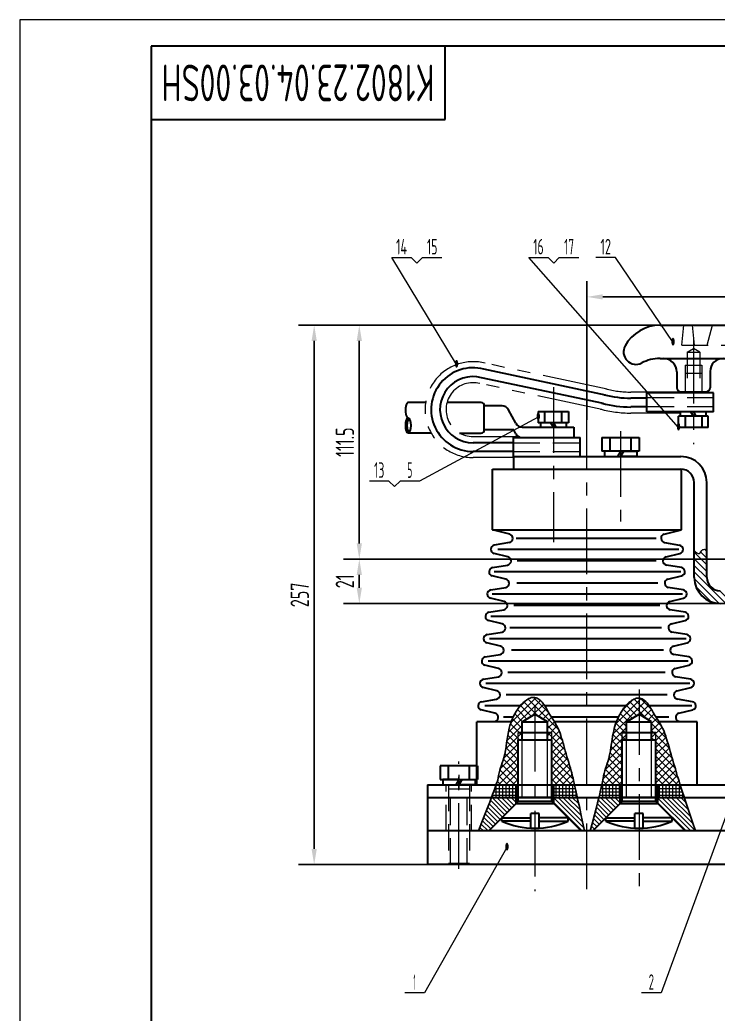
# Model space of a CAD drawing. Header units: millimetres. Extents: x -1381 to -331, y 0 to 742.
# Drawn here: x -1380.9 to -1048.4, y 268.8 to 742.5 of the extents above; entities that cross this region are included whole.
import ezdxf
from ezdxf.enums import TextEntityAlignment as Align

# ---------------------------------------------------------------- set-up
doc = ezdxf.new("R2010")
doc.units = ezdxf.units.MM
doc.header["$LTSCALE"] = 25
for name, pattern in [('F', [0.75, 0.5, -0.25]), ('G', [2, 1.25, -0.25, 0.25, -0.25]), ('K', [2.5, 1.25, -0.25, 0.25, -0.25, 0.25, -0.25])]:
    doc.linetypes.add(name, pattern=pattern)
doc.layers.get('0').update_dxf_attribs({"lineweight": 30})
doc.layers.get('Defpoints').update_dxf_attribs({"lineweight": 30})
for name, color, linetype, lineweight in [('01', 7, 'Continuous', 30), ('02', 1, 'Continuous', 13), ('04', 2, 'F', 13), ('05', 4, 'G', 13), ('07', 6, 'K', 13), ('08', 1, 'Continuous', 13), ('11', 3, 'Continuous', 13)]:
    doc.layers.add(name, color=color, linetype=linetype, lineweight=lineweight)
doc.layers.add('02C', color=3, linetype='Continuous')
doc.styles.get("Standard").update_dxf_attribs({"font": 'isocp', "width": 0.707, "bigfont": 'intecad.shx'})
doc.dimstyles.new('INTE', dxfattribs={"dimscale": 2.5, "dimtxt": 3.5, "dimasz": 3, "dimexe": 3, "dimexo": 0, "dimgap": 1, "dimtad": 1, "dimdec": 1, "dimdsep": 46, "dimtxsty": 'Standard', "dimcen": 0, "dimclrd": 1, "dimclre": 1, "dimclrt": 3, "dimaunit": 1, "dimadec": 0, "dimazin": 0, "dimtfac": 1, "dimtdec": 1, "dimtmove": 0, "dimatfit": 0, "dimfxl": 0, "dimarcsym": 0})
pattern_1 = [(135, (-15.8928, -134.9214), (1.122532, 1.122532), [])]
pattern_2 = [(90, (-15.8928, -134.9214), (1.5875, 3e-16), []), (7e-15, (-15.8928, -134.9214), (3e-16, -1.5875), [])]
pattern_3 = [(135, (-15.8928, -134.9214), (1.683798, 1.683798), []), (45, (-15.8928, -134.9214), (1.683798, -1.683798), [])]

# ---------------------------------------------------------------- blocks, each defined once
blk = doc.blocks.new('*U2')
at = {"layer": '01'}
for p, q in [((-7.7, 2.6), (-7.7, 0)), ((0, 2.6), (-7.7, 2.6)), ((-7.7, 0), (0, 0)), ((0, 0), (-1.5, 2.6)), ((0, 2.6), (1.5, 0)), ((0, 2.6), (7.7, 2.6)), ((7.7, 0), (0, 0)), ((7.7, 2.6), (7.7, 0))]:
    blk.add_line(p, q, dxfattribs=at)
at = {"layer": '05'}
blk.add_line((0, 4.7), (0, -2.1), dxfattribs=at)
blk = doc.blocks.new('*U9')
at = {"layer": '01'}
for p, q in [((-7.7, 2.6), (-7.7, 0)), ((0, 2.6), (-7.7, 2.6)), ((-7.7, 0), (0, 0)), ((0, 0), (-1.5, 2.6)), ((0, 2.6), (1.5, 0)), ((0, 2.6), (7.7, 2.6)), ((7.7, 0), (0, 0)), ((7.7, 2.6), (7.7, 0))]:
    blk.add_line(p, q, dxfattribs=at)
at = {"layer": '05'}
blk.add_line((0, 4.7), (0, -2.1), dxfattribs=at)
blk = doc.blocks.new('*D41')
at = {"layer": '08', "color": 1, "lineweight": -2}
for p, q in [((-1073.98, 597.06), (-1248.27, 597.06)), ((-1240.77, 347.56), (-1240.77, 589.56)), ((-1186.83, 340.06), (-1248.27, 340.06))]:
    blk.add_line(p, q, dxfattribs=at)
at = {"layer": '08', "color": 1}
for points in [[(-1242.02, 589.56), (-1239.52, 589.56), (-1240.77, 597.06)], [(-1242.02, 347.56), (-1239.52, 347.56), (-1240.77, 340.06)]]:
    blk.add_solid(points, dxfattribs=at)
at = {"layer": 'Defpoints', "color": 0}
for p in [(-1240.77, 597.06), (-1073.98, 597.06), (-1186.83, 340.06)]:
    blk.add_point(p, dxfattribs=at)
at = {"layer": '08', "color": 3, "insert": (-1247.65, 468.56), "char_height": 8.75, "attachment_point": 5, "rotation": 90}
blk.add_mtext('257', dxfattribs=at)
blk = doc.blocks.new('*D49')
at = {"layer": '08', "color": 1, "lineweight": -2}
for p, q in [((-1051.11, 597.06), (-1226.77, 597.06)), ((-1219.27, 589.56), (-1219.27, 493.06)), ((-1049.03, 485.56), (-1226.77, 485.56))]:
    blk.add_line(p, q, dxfattribs=at)
at = {"layer": '08', "color": 1}
for points in [[(-1220.52, 589.56), (-1218.02, 589.56), (-1219.27, 597.06)], [(-1220.52, 493.06), (-1218.02, 493.06), (-1219.27, 485.56)]]:
    blk.add_solid(points, dxfattribs=at)
at = {"layer": 'Defpoints', "color": 0}
for p in [(-1051.11, 597.06), (-1219.27, 485.56), (-1049.03, 485.56)]:
    blk.add_point(p, dxfattribs=at)
at = {"layer": '08', "color": 3, "insert": (-1226.14, 541.31), "char_height": 8.75, "attachment_point": 5, "rotation": 90}
blk.add_mtext('111.5', dxfattribs=at)
blk = doc.blocks.new('*D50')
at = {"layer": '08', "color": 1, "lineweight": -2}
for p, q in [((-1034.83, 485.56), (-1226.77, 485.56)), ((-1219.27, 478.06), (-1219.27, 471.96)), ((-1032.28, 464.46), (-1226.77, 464.46))]:
    blk.add_line(p, q, dxfattribs=at)
at = {"layer": '08', "color": 1}
for points in [[(-1220.52, 478.06), (-1218.02, 478.06), (-1219.27, 485.56)], [(-1220.52, 471.96), (-1218.02, 471.96), (-1219.27, 464.46)]]:
    blk.add_solid(points, dxfattribs=at)
at = {"layer": 'Defpoints', "color": 0}
for p in [(-1034.83, 485.56), (-1219.27, 464.46), (-1032.28, 464.46)]:
    blk.add_point(p, dxfattribs=at)
at = {"layer": '08', "color": 3, "insert": (-1226.14, 475.01), "char_height": 8.75, "attachment_point": 5, "rotation": 90}
blk.add_mtext('21', dxfattribs=at)
blk = doc.blocks.new('*D57')
at = {"layer": '08', "color": 1, "lineweight": -2}
for p, q in [((-1110.83, 552.01), (-1110.83, 618.02)), ((-926.83, 549.21), (-926.83, 618.02)), ((-1103.33, 610.52), (-934.33, 610.52))]:
    blk.add_line(p, q, dxfattribs=at)
at = {"layer": '08', "color": 1}
for points in [[(-1103.33, 611.77), (-1103.33, 609.27), (-1110.83, 610.52)], [(-934.33, 611.77), (-934.33, 609.27), (-926.83, 610.52)]]:
    blk.add_solid(points, dxfattribs=at)
at = {"layer": 'Defpoints', "color": 0}
for p in [(-926.83, 610.52), (-1110.83, 552.01), (-926.83, 549.21)]:
    blk.add_point(p, dxfattribs=at)
at = {"layer": '08', "color": 3, "insert": (-1018.83, 617.39), "char_height": 8.75, "attachment_point": 5}
blk.add_mtext('184', dxfattribs=at)
blk = doc.blocks.new('*U71', base_point=(251.96, 168.31))
at = {"layer": '01'}
for p, q in [((251.96, 168.31), (251.96, 182.31)), ((195.96, 168.31), (251.96, 168.31))]:
    blk.add_line(p, q, dxfattribs=at)
blk = doc.blocks.new('*U72')
at = {"layer": '04'}
blk.add_blockref('*U71', (0, 0), dxfattribs=at)
blk = doc.blocks.new('*U73')
at = {"layer": '01'}
for points in [[(415, 292), (25, 292)], [(25, 292), (25, 5)]]:
    blk.add_lwpolyline(points, dxfattribs=at)
at = {"layer": '02'}
for points in [[(420, 297), (0, 297)], [(0, 297), (0, 0)]]:
    blk.add_lwpolyline(points, dxfattribs=at)

msp = doc.modelspace()

# ---------------------------------------------------------------- hatches: boundary and pattern name
at = {"layer": '02', "linetype": 'Continuous'}
h = msp.add_hatch(dxfattribs=at)
h.set_pattern_fill('LINE', color=1, scale=0.7, angle=135, style=0)
h.set_pattern_definition([(135, (16.9226, 40.8553), (-1.571545, -1.571545), [])])
edge = h.paths.add_edge_path()
edge.add_spline(control_points=[(-977.9331, 489.7), (-978.7928, 488.8522), (-980.4319, 487.2358), (-981.6579, 490.6016), (-983.2479, 490.2547), (-983.9331, 490.1052)], knot_values=[0, 0, 0, 0, 2.76704987, 5.27603473, 7.17632403, 7.17632403, 7.17632403, 7.17632403], degree=3, periodic=0)
edge.add_line((-983.9331, 490.1052), (-983.9331, 487.3394))
edge.add_line((-983.9331, 487.3394), (-977.9331, 485.4917))
edge.add_line((-977.9331, 485.4917), (-977.9331, 489.7))
edge = h.paths.add_edge_path()
edge.add_spline(control_points=[(-1053.7331, 490.1052), (-1054.4183, 490.2547), (-1056.0083, 490.6016), (-1057.2343, 487.2358), (-1058.8734, 488.8522), (-1059.7331, 489.7)], knot_values=[0, 0, 0, 0, 1.90028931, 4.40927416, 7.17632403, 7.17632403, 7.17632403, 7.17632403], degree=3, periodic=0)
edge.add_line((-1059.7331, 489.7), (-1059.7331, 476.8648))
edge.add_arc((-1047.3331, 476.8648), 12.4, 180, 270)
edge.add_line((-1047.3331, 464.4648), (-1045.8331, 464.4648))
edge.add_line((-1045.8331, 464.4648), (-1045.8331, 470.4648))
edge.add_line((-1045.8331, 470.4648), (-1047.3331, 470.4648))
edge.add_arc((-1047.3331, 476.8648), 6.4, 180, 270, ccw=False)
edge.add_line((-1053.7331, 476.8648), (-1053.7331, 490.1052))
h.paths.add_polyline_path([(-977.9331, 485.4917), (-983.9331, 487.3394), (-983.9331, 476.8648, -0.41421356), (-990.3331, 470.4648), (-991.8331, 470.4648), (-991.8331, 465.3466), (-989.4616, 464.4954, 0.39375706), (-977.9331, 476.8648)])
h.paths.add_polyline_path([(-991.8331, 470.4648), (-996.3331, 470.4648), (-996.3331, 466.9618), (-991.8331, 465.3466)])
h.paths.add_polyline_path([(-1041.3331, 470.4648), (-1045.8331, 470.4648), (-1045.8331, 464.4648), (-1041.3331, 464.4648)])
h.paths.add_polyline_path([(-998.1877, 465.4452), (-995.3432, 465.4452), (-995.3432, 469.1376), (-998.1877, 469.1376)], flags=9)
at = {"layer": '02'}
h = msp.add_hatch(dxfattribs=at)
h.set_pattern_fill('ANSI37', color=256, scale=0.75, style=0)
h.set_pattern_definition(pattern_3)
edge = h.paths.add_edge_path()
edge.add_line((-1127.6317, 399.4752), (-1127.6317, 403.0648))
edge.add_line((-1127.6317, 403.0648), (-1129.6317, 403.0648))
edge.add_line((-1129.6317, 403.0648), (-1129.6317, 408.0648))
edge.add_line((-1129.6317, 408.0648), (-1135.6317, 411.7598))
edge.add_line((-1135.6317, 411.7598), (-1141.6317, 408.0648))
edge.add_line((-1141.6317, 408.0648), (-1141.6317, 403.0648))
edge.add_line((-1141.6317, 403.0648), (-1143.6317, 403.0648))
edge.add_line((-1143.6317, 403.0648), (-1143.6317, 399.4752))
edge.add_line((-1143.6317, 399.4752), (-1143.6317, 378.0648))
edge.add_line((-1143.6317, 378.0648), (-1154.1016, 378.0648))
edge.add_spline(control_points=[(-1154.1016, 378.0648), (-1153.2178, 380.5774), (-1152.9068, 384.2855), (-1149.2596, 392.2059), (-1148.9561, 403.7469), (-1145.177, 412.5691), (-1141.7108, 417.0312), (-1139.1526, 418.788), (-1136.8645, 419.9819), (-1132.3261, 418.8722), (-1129.2937, 412.2167), (-1123.9621, 405.0108), (-1121.5132, 394.9153), (-1119.07, 387.3453), (-1117.7509, 382.5201), (-1116.7521, 378.0648)], knot_values=[4.73604858, 4.73604858, 4.73604858, 4.73604858, 5.88889067, 15.87746571, 30.26703748, 39.94403099, 44.16464266, 46.95439669, 49.28333832, 51.59483999, 59.98768022, 69.14332146, 78.91584408, 90.40373963, 93.50741756, 93.50741756, 93.50741756, 93.50741756], degree=3, periodic=0)
edge.add_line((-1116.7521, 378.0648), (-1127.6317, 378.0648))
edge.add_line((-1127.6317, 378.0648), (-1127.6317, 399.4752))
h.paths.add_polyline_path([(-1141.6317, 399.4752), (-1143.6317, 399.4752), (-1143.6317, 403.0648), (-1141.6317, 403.0648)], flags=17)
h.paths.add_polyline_path([(-1127.6317, 399.4752), (-1129.6317, 399.4752), (-1129.6317, 403.0648), (-1127.6317, 403.0648)], flags=16)
h = msp.add_hatch(dxfattribs=at)
h.set_pattern_fill('ANSI37', color=256, scale=0.75, style=0)
h.set_pattern_definition(pattern_3)
edge = h.paths.add_edge_path()
edge.add_spline(control_points=[(-1066.4369, 378.0648), (-1067.7546, 382.1481), (-1069.0829, 387.0138), (-1071.5377, 394.6199), (-1073.9866, 404.7154), (-1079.3182, 411.9212), (-1082.2275, 418.3064), (-1085.5282, 419.3356), (-1086.0317, 419.3955)], knot_values=[4.62033626, 4.62033626, 4.62033626, 4.62033626, 7.83972651, 19.32762207, 29.10014469, 38.25578592, 46.64862616, 48.15354541, 48.15354541, 48.15354541, 48.15354541], degree=3, periodic=0)
edge.add_line((-1086.0317, 419.3955), (-1086.0317, 411.7598))
edge.add_line((-1086.0317, 411.7598), (-1080.0317, 408.0648))
edge.add_line((-1080.0317, 408.0648), (-1080.0317, 403.0648))
edge.add_line((-1080.0317, 403.0648), (-1078.0317, 403.0648))
edge.add_line((-1078.0317, 403.0648), (-1078.0317, 399.4752))
edge.add_line((-1078.0317, 399.4752), (-1078.0317, 378.0648))
edge.add_line((-1078.0317, 378.0648), (-1066.4369, 378.0648))
edge = h.paths.add_edge_path()
edge.add_spline(control_points=[(-1086.0317, 419.3955), (-1086.3016, 419.4276), (-1087.3525, 419.4446), (-1089.1772, 418.4926), (-1091.7354, 416.7358), (-1095.2016, 412.2736), (-1098.9806, 403.4514), (-1099.2842, 391.9105), (-1102.9481, 383.9538), (-1103.2488, 380.2041), (-1103.7334, 378.0648)], knot_values=[48.15354541, 48.15354541, 48.15354541, 48.15354541, 48.96012782, 51.28906946, 54.07882348, 58.29943515, 67.97642866, 82.36600043, 92.35457547, 93.62434238, 93.62434238, 93.62434238, 93.62434238], degree=3, periodic=0)
edge.add_line((-1103.7334, 378.0648), (-1094.0317, 378.0648))
edge.add_line((-1094.0317, 378.0648), (-1094.0317, 399.4752))
edge.add_line((-1094.0317, 399.4752), (-1094.0317, 403.0648))
edge.add_line((-1094.0317, 403.0648), (-1092.0317, 403.0648))
edge.add_line((-1092.0317, 403.0648), (-1092.0317, 408.0648))
edge.add_line((-1092.0317, 408.0648), (-1086.0317, 411.7598))
edge.add_line((-1086.0317, 411.7598), (-1086.0317, 419.3955))
h.paths.add_polyline_path([(-1092.0317, 403.0648), (-1094.0317, 403.0648), (-1094.0317, 399.4752), (-1092.0317, 399.4752)], flags=16)
h.paths.add_polyline_path([(-1078.0317, 403.0648), (-1080.0317, 403.0648), (-1080.0317, 399.4752), (-1078.0317, 399.4752)], flags=16)
h = msp.add_hatch(dxfattribs=at)
h.set_pattern_fill('ANSI37', color=256, scale=0.5, angle=45, style=0)
h.set_pattern_definition(pattern_2)
edge = h.paths.add_edge_path()
edge.add_line((-1126.6317, 372.0648), (-1126.6317, 378.0648))
edge.add_line((-1126.6317, 378.0648), (-1116.7521, 378.0648))
edge.add_spline(control_points=[(-1116.7521, 378.0648), (-1116.4064, 376.5227), (-1115.9746, 374.5699), (-1115.4268, 372.0648)], knot_values=[3.66184501, 3.66184501, 3.66184501, 3.66184501, 4.73604858, 4.73604858, 4.73604858, 4.73604858], degree=3, periodic=0)
edge.add_line((-1115.4268, 372.0648), (-1126.6317, 372.0648))
edge = h.paths.add_edge_path()
edge.add_line((-1144.6317, 372.0648), (-1156.3134, 372.0648))
edge.add_spline(control_points=[(-1156.3134, 372.0648), (-1155.2601, 374.8513), (-1154.5642, 376.7496), (-1154.1016, 378.0648)], knot_values=[93.50741756, 93.50741756, 93.50741756, 93.50741756, 94.11081956, 94.11081956, 94.11081956, 94.11081956], degree=3, periodic=0)
edge.add_line((-1154.1016, 378.0648), (-1144.6317, 378.0648))
edge.add_line((-1144.6317, 378.0648), (-1144.6317, 372.0648))
h = msp.add_hatch(dxfattribs=at)
h.set_pattern_fill('ANSI37', color=256, scale=0.5, angle=45, style=0)
h.set_pattern_definition(pattern_2)
edge = h.paths.add_edge_path()
edge.add_line((-1095.0317, 378.0648), (-1095.0317, 372.0648))
edge.add_line((-1095.0317, 372.0648), (-1105.175, 372.0648))
edge.add_spline(control_points=[(-1105.175, 372.0648), (-1104.4694, 374.9124), (-1104.0217, 376.7922), (-1103.7334, 378.0648)], knot_values=[93.62434238, 93.62434238, 93.62434238, 93.62434238, 94.37962823, 94.37962823, 94.37962823, 94.37962823], degree=3, periodic=0)
edge.add_line((-1103.7334, 378.0648), (-1095.0317, 378.0648))
edge = h.paths.add_edge_path()
edge.add_line((-1077.0317, 372.0648), (-1077.0317, 378.0648))
edge.add_line((-1077.0317, 378.0648), (-1066.4369, 378.0648))
edge.add_spline(control_points=[(-1066.4369, 378.0648), (-1065.9444, 376.5386), (-1065.3085, 374.5909), (-1064.4752, 372.0648)], knot_values=[3.41710989, 3.41710989, 3.41710989, 3.41710989, 4.62033626, 4.62033626, 4.62033626, 4.62033626], degree=3, periodic=0)
edge.add_line((-1064.4752, 372.0648), (-1077.0317, 372.0648))
at = {"layer": '02', "linetype": 'Continuous'}
h = msp.add_hatch(dxfattribs=at)
h.set_pattern_fill('ANSI31', color=1, scale=0.5, style=0)
h.set_pattern_definition(pattern_1)
edge = h.paths.add_edge_path()
edge.add_spline(control_points=[(-1115.4268, 372.0648), (-1114.5839, 368.2107), (-1113.4663, 363.0493), (-1111.9645, 356.0648)], knot_values=[2.00924837, 2.00924837, 2.00924837, 2.00924837, 3.66184501, 3.66184501, 3.66184501, 3.66184501], degree=3, periodic=0)
edge.add_line((-1111.9645, 356.0648), (-1113.6317, 356.0648))
edge.add_line((-1113.6317, 356.0648), (-1119.8317, 362.2648))
edge.add_line((-1119.8317, 362.2648), (-1119.8317, 362.2827))
edge.add_line((-1119.8317, 362.2827), (-1119.8497, 362.2827))
edge.add_line((-1119.8497, 362.2827), (-1126.6317, 369.0648))
edge.add_line((-1126.6317, 369.0648), (-1126.6317, 372.0648))
edge.add_line((-1126.6317, 372.0648), (-1115.4268, 372.0648))
edge = h.paths.add_edge_path()
edge.add_line((-1144.6317, 372.0648), (-1144.6317, 369.0648))
edge.add_line((-1144.6317, 369.0648), (-1151.4138, 362.2827))
edge.add_line((-1151.4138, 362.2827), (-1151.4317, 362.2827))
edge.add_line((-1151.4317, 362.2827), (-1151.4317, 362.2648))
edge.add_line((-1151.4317, 362.2648), (-1157.6317, 356.0648))
edge.add_line((-1157.6317, 356.0648), (-1162.4901, 356.0648))
edge.add_spline(control_points=[(-1162.4901, 356.0648), (-1159.6486, 363.3377), (-1157.6801, 368.4489), (-1156.3134, 372.0648)], knot_values=[94.11081956, 94.11081956, 94.11081956, 94.11081956, 94.89381152, 94.89381152, 94.89381152, 94.89381152], degree=3, periodic=0)
edge.add_line((-1156.3134, 372.0648), (-1144.6317, 372.0648))
h = msp.add_hatch(dxfattribs=at)
h.set_pattern_fill('ANSI31', color=1, scale=0.5, style=0)
h.set_pattern_definition(pattern_1)
edge = h.paths.add_edge_path()
edge.add_line((-1077.0317, 369.0648), (-1077.0317, 372.0648))
edge.add_line((-1077.0317, 372.0648), (-1064.4752, 372.0648))
edge.add_spline(control_points=[(-1064.4752, 372.0648), (-1063.2132, 368.2394), (-1061.4986, 363.0876), (-1059.1438, 356.0648)], knot_values=[1.59505206, 1.59505206, 1.59505206, 1.59505206, 3.41710989, 3.41710989, 3.41710989, 3.41710989], degree=3, periodic=0)
edge.add_line((-1059.1438, 356.0648), (-1064.0317, 356.0648))
edge.add_line((-1064.0317, 356.0648), (-1070.2317, 362.2648))
edge.add_line((-1070.2317, 362.2648), (-1070.2317, 362.2827))
edge.add_line((-1070.2317, 362.2827), (-1070.2497, 362.2827))
edge.add_line((-1070.2497, 362.2827), (-1077.0317, 369.0648))
edge = h.paths.add_edge_path()
edge.add_line((-1101.8138, 362.2827), (-1101.8317, 362.2827))
edge.add_line((-1101.8317, 362.2827), (-1101.8317, 362.2648))
edge.add_line((-1101.8317, 362.2648), (-1108.0317, 356.0648))
edge.add_line((-1108.0317, 356.0648), (-1109.2424, 356.0648))
edge.add_spline(control_points=[(-1109.2424, 356.0648), (-1107.3513, 363.3961), (-1106.0602, 368.4921), (-1105.175, 372.0648)], knot_values=[94.37962823, 94.37962823, 94.37962823, 94.37962823, 95.32720068, 95.32720068, 95.32720068, 95.32720068], degree=3, periodic=0)
edge.add_line((-1105.175, 372.0648), (-1095.0317, 372.0648))
edge.add_line((-1095.0317, 372.0648), (-1095.0317, 369.0648))
edge.add_line((-1095.0317, 369.0648), (-1101.8138, 362.2827))

# ---------------------------------------------------------------- linework, layer by layer
for p, q in [((-1101.9456, 563.7357), (-1160.0285, 576.0987)), ((-1103.0134, 559.6737), (-1161.0963, 572.0367)), ((-1050.6031, 564.7648), (-1082.3031, 564.7648)), ((-1187.6957, 560.1664), (-1195.9894, 560.1664)), ((-1161.1619, 560.1664), (-1177.4973, 560.1664)), ((-1089.9081, 562.3648), (-1082.3031, 562.3648)), ((-1159.7619, 547.0601), (-1159.7619, 558.7664)), ((-1151.2944, 558.6263), (-1159.7619, 558.6263)), ((-1144.7277, 550.3067), (-1148.2121, 556.7844)), ((-1082.3031, 558.1648), (-1089.9081, 558.1648)), ((-1050.6031, 555.7648), (-1082.3031, 555.7648)), ((-1185.0383, 545.6601), (-1195.9894, 545.6601)), ((-1171.4771, 545.6601), (-1161.1619, 545.6601)), ((-1145.7462, 547.2002), (-1159.7619, 547.2002)), ((-1144.7277, 545.3067), (-1145.7462, 547.2002)), ((-1141.6454, 548.4648), (-1117.0549, 548.4648)), ((-1117.0549, 548.4648), (-1117.0549, 543.4648)), ((-1145.8331, 541.0648), (-1165.0991, 541.0648)), ((-1145.8331, 543.4648), (-1114.1331, 543.4648)), ((-1145.8331, 536.8648), (-1165.0991, 536.8648)), ((-1145.8331, 534.4648), (-1066.1331, 534.4648)), ((-1145.8331, 534.4648), (-1145.8331, 528.4648)), ((-1155.8304, 499.4648), (-1155.8304, 528.4648)), ((-1155.8304, 528.4648), (-1065.8304, 528.4648)), ((-1065.8304, 499.4648), (-1065.8304, 528.4648)), ((-1059.7331, 476.8648), (-1059.7331, 522.0648)), ((-1053.7331, 476.8648), (-1053.7331, 522.0648)), ((-1155.8304, 499.4648), (-1065.8304, 499.4648)), ((-1147.654, 497.48), (-1155.8304, 499.4648)), ((-1074.0067, 497.48), (-1065.8304, 499.4648)), ((-1147.7467, 493.5727), (-1154.9617, 492.1798)), ((-1077.914, 495.4847), (-1144.5245, 495.4847)), ((-1073.914, 493.5727), (-1066.6991, 492.1798)), ((-1148.5393, 486.6911), (-1155.0543, 488.2725)), ((-1067.0782, 490.2161), (-1153.2202, 490.2161)), ((-1073.1214, 486.6911), (-1066.6064, 488.2725)), ((-1077.914, 484.7475), (-1144.12, 484.7475)), ((-1155.7974, 481.5421), (-1148.6697, 482.7769)), ((-1066.2047, 479.5714), (-1155.0886, 479.5714)), ((-1065.8633, 481.5421), (-1072.991, 482.7769)), ((-1149.4128, 476.0464), (-1155.9278, 477.6279)), ((-1077.0405, 474.1029), (-1144.2223, 474.1029)), ((-1072.2479, 476.0464), (-1065.7329, 477.6279)), ((-1156.6709, 470.8974), (-1149.5432, 472.1322)), ((-1064.9898, 470.8974), (-1072.1175, 472.1322)), ((-1150.2863, 465.4018), (-1156.8013, 466.9832)), ((-1065.3312, 468.9268), (-1156.0515, 468.9268)), ((-1071.3744, 465.4018), (-1064.8594, 466.9832)), ((-1157.5444, 460.2528), (-1150.4167, 461.4876)), ((-1076.167, 463.4582), (-1145.6379, 463.4582)), ((-1064.1164, 460.2528), (-1071.2441, 461.4876)), ((-1151.1597, 454.7571), (-1157.6747, 456.3385)), ((-1064.4578, 458.2821), (-1156.5613, 458.2821)), ((-1070.501, 454.7571), (-1063.986, 456.3385)), ((-1158.4178, 449.6081), (-1151.2901, 450.8429)), ((-1075.2936, 452.8135), (-1147.6179, 452.8135)), ((-1063.2429, 449.6081), (-1070.3706, 450.8429)), ((-1152.0332, 444.1124), (-1158.5482, 445.6939)), ((-1063.5843, 447.6374), (-1157.2474, 447.6374)), ((-1069.6275, 444.1124), (-1063.1125, 445.6939)), ((-1074.4201, 442.1689), (-1146.7444, 442.1689)), ((-1159.2913, 438.9634), (-1152.1636, 440.1982)), ((-1062.7108, 436.9928), (-1157.9677, 436.9928)), ((-1062.3694, 438.9634), (-1069.4971, 440.1982)), ((-1152.9067, 433.4678), (-1159.4217, 435.0492)), ((-1073.5466, 431.5242), (-1148.6063, 431.5242)), ((-1068.754, 433.4678), (-1062.239, 435.0492)), ((-1160.1648, 428.3188), (-1153.0371, 429.5536)), ((-1061.8374, 426.3481), (-1158.9867, 426.3481)), ((-1061.496, 428.3188), (-1068.6237, 429.5536)), ((-1153.7801, 422.8231), (-1160.2951, 424.4045)), ((-1067.8806, 422.8231), (-1061.3656, 424.4045)), ((-1161.0382, 417.6741), (-1153.9105, 418.9089)), ((-1072.6731, 420.8795), (-1149.2959, 420.8795)), ((-1060.6225, 417.6741), (-1067.7502, 418.9089)), ((-1154.6536, 412.1784), (-1161.1686, 413.7599)), ((-1142.6836, 415.7034), (-1159.5078, 415.7034)), ((-1092.4594, 415.7034), (-1130.9302, 415.7034)), ((-1060.9639, 415.7034), (-1081.143, 415.7034)), ((-1067.0071, 412.1784), (-1060.4921, 413.7599)), ((-1163.3304, 408.0648), (-1155.084, 408.2353)), ((-1146.9188, 408.0648), (-1163.3304, 408.0648)), ((-1163.3304, 378.0648), (-1163.3304, 408.0648)), ((-1146.0212, 410.2349), (-1150.5716, 410.2349)), ((-1095.9076, 410.2349), (-1127.7041, 410.2349)), ((-1096.8328, 408.0648), (-1126.3457, 408.0648)), ((-1071.7997, 410.2349), (-1077.9145, 410.2349)), ((-1058.3304, 408.0648), (-1076.5516, 408.0648)), ((-1058.3304, 408.0648), (-1066.5767, 408.2353)), ((-1058.3304, 378.0648), (-1058.3304, 408.0648)), ((-1163.3304, 378.0648), (-1143.6317, 378.0648)), ((-1127.6317, 378.0648), (-1058.3304, 378.0648))]:
    msp.add_line(p, q)
for centre, radius, start, end in [((-1165.0991, 556.8094), 19.9447, 75.271763, 270), ((-1165.0991, 556.8094), 15.7447, 75.271763, 270), ((-1089.9081, 612.2648), 50, 255.271763, 270), ((-1161.1619, 558.7664), 1.4, 0, 90), ((-1089.9081, 612.2648), 54.2, 255.271763, 270), ((-1151.2944, 555.1263), 3.5, 28.275895, 90), ((-1141.6454, 551.9648), 3.5, 208.275895, 270), ((-1161.1619, 547.0601), 1.4, 270, 0), ((-1141.6454, 546.9648), 3.5, 208.275895, 270), ((-1066.1331, 522.0648), 12.4, 0, 90), ((-1066.1331, 522.0648), 6.4, 0, 90), ((-1148.1258, 495.5365), 2, 280.926921, 76.355915), ((-1073.5349, 495.5365), 2, 103.644085, 259.073079), ((-1154.5826, 490.2161), 2, 100.926921, 256.355915), ((-1067.0782, 490.2161), 2, 283.644085, 79.073079), ((-1149.0111, 484.7475), 2, 279.828385, 76.355915), ((-1072.6496, 484.7475), 2, 103.644085, 260.171615), ((-1155.456, 479.5714), 2, 99.828385, 256.355915), ((-1066.2047, 479.5714), 2, 283.644085, 80.171615), ((-1149.8846, 474.1029), 2, 279.828385, 76.355915), ((-1071.7761, 474.1029), 2, 103.644085, 260.171615), ((-1047.3331, 476.8648), 12.4, 180, 270), ((-1047.3331, 476.8648), 6.4, 180, 270), ((-1156.3295, 468.9268), 2, 99.828385, 256.355915), ((-1065.3312, 468.9268), 2, 283.644085, 80.171615), ((-1150.7581, 463.4582), 2, 279.828385, 76.355915), ((-1070.9027, 463.4582), 2, 103.644085, 260.171615), ((-1157.203, 458.2821), 2, 99.828385, 256.355915), ((-1064.4578, 458.2821), 2, 283.644085, 80.171615), ((-1151.6315, 452.8135), 2, 279.828385, 76.355915), ((-1070.0292, 452.8135), 2, 103.644085, 260.171615), ((-1158.0764, 447.6374), 2, 99.828385, 256.355915), ((-1063.5843, 447.6374), 2, 283.644085, 80.171615), ((-1152.505, 442.1689), 2, 279.828385, 76.355915), ((-1069.1557, 442.1689), 2, 103.644085, 260.171615), ((-1158.9499, 436.9928), 2, 99.828385, 256.355915), ((-1062.7108, 436.9928), 2, 283.644085, 80.171615), ((-1153.3785, 431.5242), 2, 279.828385, 76.355915), ((-1068.2823, 431.5242), 2, 103.644085, 260.171615), ((-1159.8234, 426.3481), 2, 99.828385, 256.355915), ((-1061.8374, 426.3481), 2, 283.644085, 80.171615), ((-1154.2519, 420.8795), 2, 279.828385, 76.355915), ((-1067.4088, 420.8795), 2, 103.644085, 260.171615), ((-1160.6968, 415.7034), 2, 99.828385, 256.355915), ((-1060.9639, 415.7034), 2, 283.644085, 80.171615), ((-1155.1254, 410.2349), 2, 271.184756, 76.355915), ((-1066.5353, 410.2349), 2, 103.644085, 268.815244)]:
    msp.add_arc(centre, radius, start, end)
msp.add_ellipse((-1195.9894, 556.5398), major_axis=(0, -3.6266), ratio=0.37104806, start_param=3.14159265, end_param=6.28318531)
at = {"extrusion": (0, 0, -1)}
msp.add_ellipse((-1195.9894, 549.2867), major_axis=(0, -3.6266), ratio=0.37104806, dxfattribs=at)
msp.add_ellipse((-1195.0955, 549.2867), major_axis=(0, 3.6266), ratio=0.37104806, start_param=3.48016988, end_param=5.94460808, dxfattribs=at)
at = {"layer": '01'}
for p, q in [((-1076.0331, 597.0648), (-972.9968, 597.0648)), ((-1076.0331, 581.1648), (-1031.5331, 581.1648)), ((-1068.0831, 574.7648), (-1068.0831, 567.2648)), ((-1052.1831, 574.9898), (-1052.1831, 567.2648)), ((-1082.3031, 555.7648), (-1082.3031, 564.7648)), ((-1066.0831, 565.2648), (-1054.1831, 565.2648)), ((-1050.6031, 555.7648), (-1050.6031, 564.7648)), ((-1134.0231, 555.8648), (-1134.0231, 550.5648)), ((-1134.0231, 555.8648), (-1119.6431, 555.8648)), ((-1130.8331, 550.5648), (-1130.8331, 555.8648)), ((-1122.8331, 550.5648), (-1122.8331, 555.8648)), ((-1119.6431, 555.8648), (-1119.6431, 550.5648)), ((-1066.2831, 553.6648), (-1066.2831, 555.7648)), ((-1060.1331, 553.6648), (-1061.3455, 555.7648)), ((-1060.1331, 555.7648), (-1058.9207, 553.6648)), ((-1053.9831, 553.6648), (-1053.9831, 555.7648)), ((-1119.6431, 550.5648), (-1134.0231, 550.5648)), ((-1132.9831, 550.5648), (-1132.9831, 548.4648)), ((-1126.8331, 548.4648), (-1128.0455, 550.5648)), ((-1126.8331, 550.5648), (-1125.6207, 548.4648)), ((-1120.6831, 550.5648), (-1120.6831, 548.4648)), ((-1053.0331, 553.6648), (-1067.2331, 553.6648)), ((-1067.2331, 548.3648), (-1067.2331, 553.6648)), ((-1064.1331, 553.6648), (-1064.1331, 548.3648)), ((-1056.1331, 553.6648), (-1056.1331, 548.3648)), ((-1053.0331, 548.3648), (-1053.0331, 553.6648)), ((-1053.0331, 548.3648), (-1067.2331, 548.3648)), ((-1145.8331, 534.4648), (-1145.8331, 543.4648)), ((-1114.1331, 534.4648), (-1114.1331, 543.4648)), ((-1103.7181, 543.4648), (-1103.7181, 537.0648)), ((-1103.7181, 543.4648), (-1085.9481, 543.4648)), ((-1099.8331, 537.0648), (-1099.8331, 543.4648)), ((-1089.8331, 537.0648), (-1089.8331, 543.4648)), ((-1085.9481, 543.4648), (-1085.9481, 537.0648)), ((-1085.9481, 537.0648), (-1103.7181, 537.0648)), ((-1141.6317, 408.0648), (-1135.6317, 411.7598)), ((-1141.6317, 399.4752), (-1141.6317, 408.0648)), ((-1141.6317, 408.0648), (-1129.6317, 408.0648)), ((-1129.6317, 408.0648), (-1135.6317, 411.7598)), ((-1129.6317, 399.4752), (-1129.6317, 408.0648)), ((-1092.0317, 408.0648), (-1086.0317, 411.7598)), ((-1092.0317, 399.4752), (-1092.0317, 408.0648)), ((-1092.0317, 408.0648), (-1080.0317, 408.0648)), ((-1080.0317, 408.0648), (-1086.0317, 411.7598)), ((-1080.0317, 399.4752), (-1080.0317, 408.0648)), ((-1143.6317, 403.0648), (-1127.6317, 403.0648)), ((-1094.0317, 403.0648), (-1078.0317, 403.0648)), ((-1143.6317, 370.0827), (-1143.6317, 399.4752)), ((-1143.6317, 399.4752), (-1127.6317, 399.4752)), ((-1094.0317, 370.0827), (-1094.0317, 399.4752)), ((-1094.0317, 399.4752), (-1078.0317, 399.4752)), ((-1162.9467, 387.0648), (-1180.7167, 387.0648)), ((-1180.7167, 387.0648), (-1180.7167, 380.6648)), ((-1176.8317, 380.6648), (-1176.8317, 387.0648)), ((-1166.8317, 380.6648), (-1166.8317, 387.0648)), ((-1162.9467, 387.0648), (-1162.9467, 380.6648)), ((-1180.7167, 380.6648), (-1162.9467, 380.6648)), ((-1127.6317, 372.0827), (-1143.6317, 372.0827)), ((-1127.6317, 370.0827), (-1143.6317, 370.0827)), ((-1078.0317, 372.0827), (-1094.0317, 372.0827)), ((-1078.0317, 370.0827), (-1094.0317, 370.0827)), ((-1151.4317, 362.2827), (-1137.6317, 362.2827)), ((-1151.4317, 360.7827), (-1151.4317, 362.2827)), ((-1137.6317, 360.7827), (-1151.4317, 360.7827)), ((-1133.6317, 364.3827), (-1137.6317, 364.3827)), ((-1137.6317, 357.4157), (-1137.6317, 364.3827)), ((-1133.6317, 357.4157), (-1133.6317, 364.3827)), ((-1119.8317, 362.2827), (-1133.6317, 362.2827)), ((-1133.6317, 360.7827), (-1119.8317, 360.7827)), ((-1119.8317, 360.7827), (-1119.8317, 362.2827)), ((-1101.8317, 362.2827), (-1088.0317, 362.2827)), ((-1101.8317, 360.7827), (-1101.8317, 362.2827)), ((-1088.0317, 360.7827), (-1101.8317, 360.7827)), ((-1088.0317, 357.4157), (-1088.0317, 364.3827)), ((-1084.0317, 364.3827), (-1088.0317, 364.3827)), ((-1084.0317, 357.4157), (-1084.0317, 364.3827)), ((-1070.2317, 362.2827), (-1084.0317, 362.2827)), ((-1084.0317, 360.7827), (-1070.2317, 360.7827)), ((-1070.2317, 360.7827), (-1070.2317, 362.2827))]:
    msp.add_line(p, q, dxfattribs=at)
at = {"layer": '01', "color": 7, "linetype": 'Continuous'}
for p, q in [((-1127.6317, 370.0827), (-1127.6317, 399.4752)), ((-1078.0317, 370.0827), (-1078.0317, 399.4752)), ((-1186.8317, 378.0648), (-1186.8317, 340.0648)), ((-1186.8317, 378.0648), (-910.0317, 378.0648)), ((-1144.6317, 369.0648), (-1144.6317, 378.0648)), ((-1126.6317, 369.0648), (-1126.6317, 378.0648)), ((-1095.0317, 369.0648), (-1095.0317, 378.0648)), ((-1077.0317, 369.0648), (-1077.0317, 378.0648)), ((-1186.8317, 372.0648), (-910.0317, 372.0648)), ((-1143.6138, 370.0827), (-1157.6317, 356.0648)), ((-1127.6497, 370.0827), (-1113.6317, 356.0648)), ((-1094.0138, 370.0827), (-1108.0317, 356.0648)), ((-1078.0497, 370.0827), (-1064.0317, 356.0648)), ((-1126.6317, 369.0648), (-1144.6317, 369.0648)), ((-1077.0317, 369.0648), (-1095.0317, 369.0648)), ((-850.8317, 356.0648), (-1186.8317, 356.0648)), ((-850.8317, 340.0648), (-1186.8317, 340.0648))]:
    msp.add_line(p, q, dxfattribs=at)
at = {"layer": '01'}
for centre, radius, start, end in [((-1076.0331, 578.0648), 19, 90, 151.333533), ((-1087.4866, 584.3266), 5.9465, 151.333533, 297.330324), ((-1076.0331, 562.1648), 19, 90, 117.330324), ((-1074.4831, 574.7648), 6.4, 0, 90), ((-1046.0081, 574.9898), 6.175, 0, 180), ((-1066.0831, 567.2648), 2, 180, 270), ((-1054.1831, 567.2648), 2, 270, 0), ((-1135.6317, 395.5762), 38.2129, 245.576794, 294.423206), ((-1086.0317, 395.5762), 38.2129, 245.576794, 294.423206)]:
    msp.add_arc(centre, radius, start, end, dxfattribs=at)
at = {"layer": '02'}
for p, q in [((-1172.9477, 578.2635), (-1203.8006, 629.2303)), ((-1203.8006, 629.2303), (-1194.5006, 629.2303)), ((-1194.5006, 629.2303), (-1191.849, 626.5787)), ((-1191.849, 626.5787), (-1189.1973, 629.2303)), ((-1189.1973, 629.2303), (-1179.8973, 629.2303)), ((-1067.2331, 548.3648), (-1138.6034, 629.2303)), ((-1138.6034, 629.2303), (-1129.3034, 629.2303)), ((-1129.3034, 629.2303), (-1126.6518, 626.5787)), ((-1126.6518, 626.5787), (-1124.0001, 629.2303)), ((-1124.0001, 629.2303), (-1114.7001, 629.2303)), ((-1097.2465, 629.2303), (-1106.5465, 629.2303)), ((-1069.8452, 588.8265), (-1097.2465, 629.2303)), ((-1134.0231, 553.2148), (-1190.5404, 522.7963)), ((-1205.1437, 522.7963), (-1214.4437, 522.7963)), ((-1202.492, 520.1446), (-1205.1437, 522.7963)), ((-1199.8404, 522.7963), (-1202.492, 520.1446)), ((-1190.5404, 522.7963), (-1199.8404, 522.7963)), ((-1143.6317, 399.4752), (-1143.6317, 403.0648)), ((-1127.6317, 399.4752), (-1127.6317, 403.0648)), ((-1094.0317, 399.4752), (-1094.0317, 403.0648)), ((-1078.0317, 399.4752), (-1078.0317, 403.0648)), ((-1141.6317, 372.0827), (-1141.6317, 399.4752)), ((-1129.6317, 372.0827), (-1129.6317, 399.4752)), ((-1092.0317, 372.0827), (-1092.0317, 399.4752)), ((-1080.0317, 372.0827), (-1080.0317, 399.4752)), ((-1044.8758, 362.664), (-1075.5184, 278.8923)), ((-1148.9449, 348.2206), (-1188.2599, 278.8923)), ((-1188.2599, 278.8923), (-1197.5599, 278.8923)), ((-1075.5184, 278.8923), (-1084.8184, 278.8923))]:
    msp.add_line(p, q, dxfattribs=at)
at = {"layer": '02', "color": 1, "linetype": 'Continuous'}
msp.add_spline([(-1059.7331, 489.7), (-1057.357, 488.282), (-1055.6334, 490.1052), (-1053.7331, 490.1052)], degree=3, dxfattribs=at)
at = {"layer": '02C'}
for points, knots in [([(-1111.9645, 356.0648), (-1117.263, 380.7065), (-1118.7965, 386.498), (-1121.5132, 394.9153), (-1123.9621, 405.0108), (-1129.2937, 412.2167), (-1132.3261, 418.8722), (-1136.8645, 419.9819), (-1139.1526, 418.788), (-1141.7108, 417.0312), (-1145.177, 412.5691), (-1148.9561, 403.7469), (-1149.2596, 392.2059), (-1153.1049, 383.8554), (-1153.2754, 379.6507), (-1162.4901, 356.0648)], [2.00924837, 2.00924837, 2.00924837, 2.00924837, 7.83972651, 19.32762207, 29.10014469, 38.25578592, 46.64862616, 48.96012782, 51.28906946, 54.07882348, 58.29943515, 67.97642866, 82.36600043, 92.35457547, 94.89381152, 94.89381152, 94.89381152, 94.89381152]), ([(-1059.1438, 356.0648), (-1067.2143, 380.1338), (-1068.7795, 386.0739), (-1071.5377, 394.6199), (-1073.9866, 404.7154), (-1079.3182, 411.9212), (-1082.3507, 418.5767), (-1086.889, 419.6864), (-1089.1772, 418.4926), (-1091.7354, 416.7358), (-1095.2016, 412.2736), (-1098.9806, 403.4514), (-1099.2842, 391.9105), (-1103.1913, 383.4255), (-1103.3098, 379.0639), (-1109.2424, 356.0648)], [1.59505206, 1.59505206, 1.59505206, 1.59505206, 7.83972651, 19.32762207, 29.10014469, 38.25578592, 46.64862616, 48.96012782, 51.28906946, 54.07882348, 58.29943515, 67.97642866, 82.36600043, 92.35457547, 95.32720068, 95.32720068, 95.32720068, 95.32720068])]:
    msp.add_open_spline(points, degree=3, knots=knots, dxfattribs=at)
at = {"layer": '04', "color": 2, "linetype": 'F'}
for p, q in [((-1065.6658, 587.5348), (-1064.6695, 597.0648)), ((-1059.5593, 587.5348), (-1060.5556, 597.0648)), ((-1053.5172, 587.5348), (-1051.1058, 597.0648)), ((-1065.6658, 587.5348), (-1000.4841, 587.5348)), ((-1063.1331, 584.2648), (-1060.1331, 585.9968)), ((-1063.1331, 584.2648), (-1063.1331, 565.2648)), ((-1063.1331, 584.2648), (-1057.1331, 584.2648)), ((-1057.1331, 584.2648), (-1060.1331, 585.9968)), ((-1057.1331, 584.2648), (-1057.1331, 565.2648)), ((-1064.1331, 577.9648), (-1064.1331, 565.2648)), ((-1064.1331, 577.9648), (-1056.1331, 577.9648)), ((-1056.1331, 577.9648), (-1056.1331, 565.2648)), ((-1177.8317, 356.0648), (-1177.8317, 378.0648)), ((-1176.8317, 378.0648), (-1176.8317, 340.0648)), ((-1176.8317, 376.1648), (-1166.8317, 376.1648)), ((-1175.8317, 340.0648), (-1175.8317, 376.1648)), ((-1167.8317, 340.0648), (-1167.8317, 376.1648)), ((-1166.8317, 378.0648), (-1166.8317, 340.0648)), ((-1165.8317, 356.0648), (-1165.8317, 378.0648)), ((-1176.8317, 340.6648), (-1166.8317, 340.6648))]:
    msp.add_line(p, q, dxfattribs=at)
at = {"layer": '04'}
for p, q in [((-1064.1331, 574.1978), (-1056.1331, 574.1978)), ((-1050.6031, 562.3648), (-1082.3031, 562.3648)), ((-1050.6031, 558.1648), (-1082.3031, 558.1648)), ((-1145.8331, 541.0648), (-1114.1331, 541.0648)), ((-1145.8331, 536.8648), (-1114.1331, 536.8648))]:
    msp.add_line(p, q, dxfattribs=at)
at = {"layer": '05'}
for p, q in [((-1060.1331, 590.9968), (-1060.1331, 540.3648)), ((-1126.8331, 567.4912), (-1126.8331, 493.7117)), ((-1094.8331, 546.5298), (-1094.8331, 503.5159))]:
    msp.add_line(p, q, dxfattribs=at)
at = {"layer": '05', "color": 142, "linetype": 'G'}
for p, q in [((-1110.8317, 328.4191), (-1110.8317, 554.7283)), ((-1086.0317, 423.5434), (-1086.0317, 327.3682)), ((-1135.6317, 415.6711), (-1135.6317, 327.3682)), ((-1171.8317, 338.0538), (-1171.8317, 389.1919))]:
    msp.add_line(p, q, dxfattribs=at)
at = {"layer": '07', "color": 6, "linetype": 'K'}
for p, q in [((-1101.2083, 566.5404), (-1159.3269, 578.9128)), ((-1103.7507, 556.869), (-1161.8335, 569.232)), ((-1089.9081, 565.2648), (-1067.406, 565.2648)), ((-1089.9081, 555.2648), (-1066.2831, 555.2648)), ((-1165.0991, 543.9648), (-1143.4481, 543.9648)), ((-1146.0331, 533.9648), (-1165.0991, 533.9648))]:
    msp.add_line(p, q, dxfattribs=at)
for centre, radius, start in [((-1165.0991, 556.8094), 22.8447, 75.271763), ((-1165.0991, 556.8094), 12.8447, 75.271763), ((-1089.9081, 612.2648), 47.1, 255.271763), ((-1089.9081, 612.2648), 57.1, 255.271763)]:
    msp.add_arc(centre, radius, start, 270, dxfattribs=at)

# ---------------------------------------------------------------- block references
at = {"layer": '01', "xscale": 2.5, "yscale": 2.5, "zscale": 2.5}
msp.add_blockref('*U73', (-1380.9366, 0), dxfattribs=at)
at = {"layer": '01', "xscale": 2.5, "yscale": 2.5}
msp.add_blockref('*U72', (-1178.4366, 695), dxfattribs=at)
at = {"layer": '01', "xscale": -1}
for name, p in [('*U9', (-1094.8331, 534.4648)), ('*U2', (-1171.8317, 378.0648))]:
    msp.add_blockref(name, p, dxfattribs=at)

# ---------------------------------------------------------------- texts
at = {"layer": '02', "width": 0.605172}
for p, p2 in [((-1070.7452, 587.3265), (-1068.9452, 587.3265)), ((-1173.8477, 576.7635), (-1172.0477, 576.7635)), ((-1134.9231, 551.7148), (-1133.1231, 551.7148)), ((-1068.1331, 546.8648), (-1066.3331, 546.8648)), ((-1149.8449, 346.7206), (-1148.0449, 346.7206))]:
    msp.add_text('\\M+5A1F1', height=3, dxfattribs=at).set_placement(p, p2, align=Align.FIT)
at = {"layer": '11', "width": 0.63195}
msp.add_text('K1802.23.04.03.00SH', height=17.5, rotation=180, dxfattribs=at).set_placement((-1183.4366, 721.25), (-1313.4366, 721.25), align=Align.FIT)
at = {"layer": '11'}
for s, height, width, p, p2 in [('14', 7.42462, 0.614783, (-1201.7752, 630.7303), (-1196.526, 630.7303)), ('15', 7.42462, 0.609833, (-1187.0182, 630.7303), (-1182.0765, 630.7303)), ('16', 7.42462, 0.610556, (-1136.4458, 630.7303), (-1131.4611, 630.7303)), ('17', 7.42462, 0.606, (-1121.7123, 630.7303), (-1116.988, 630.7303)), ('12', 7.42462, 0.611465, (-1104.4163, 630.7303), (-1099.3767, 630.7303)), ('13', 7.42462, 0.609833, (-1212.2645, 524.2963), (-1207.3228, 524.2963)), ('5', 7.4246, 0.527686, (-1196.3489, 524.2963), (-1194.0318, 524.2963)), ('1', 7.4246, 0.404, (-1193.4349, 280.3923), (-1192.385, 280.3923)), ('2', 7.4246, 0.562593, (-1081.4425, 280.3923), (-1078.8943, 280.3923))]:
    msp.add_text(s, height=height, dxfattribs=dict(at, width=width)).set_placement(p, p2, align=Align.FIT)

# ---------------------------------------------------------------- dimensions: what is measured, and where the dimension line sits
at = {"layer": '08'}
dim = msp.add_linear_dim(base=(-926.8317, 610.5175), p1=(-1110.8317, 552.0141), p2=(-926.8317, 549.2105), dimstyle='INTE', dxfattribs=at)
dim.commit()
dim.dimension.update_dxf_attribs({"geometry": '*D57', "text_midpoint": (-1018.8317, 617.3925)})
for base, p1, p2, picture, middle in [((-1240.7703, 597.0648), (-1186.8317, 340.0648), (-1073.9777, 597.0648), '*D41', (-1247.6461, 468.5648)), ((-1219.2682, 485.5648), (-1051.1058, 597.0648), (-1049.034, 485.5648), '*D49', (-1226.1432, 541.3148))]:
    dim = msp.add_linear_dim(base=base, p1=p1, p2=p2, angle=90, dimstyle='INTE', dxfattribs=at)
    dim.commit()
    dim.dimension.update_dxf_attribs({"geometry": picture, "text_midpoint": middle})
dim = msp.add_linear_dim(base=(-1219.2682, 464.4648), p1=(-1034.8331, 485.5648), p2=(-1032.2847, 464.4648), angle=90, dimstyle='INTE', override={"dimgap": 1, "dimdec": 0, "dimzin": 8, "dimpost": '<>', "dimtol": 0, "dimlim": 0, "dimtp": 0, "dimtm": 0, "dimtfac": 0.7}, dxfattribs=at)
dim.commit()
dim.dimension.update_dxf_attribs({"geometry": '*D50', "text_midpoint": (-1226.1441, 475.0148)})

doc.saveas('drawing.dxf')
